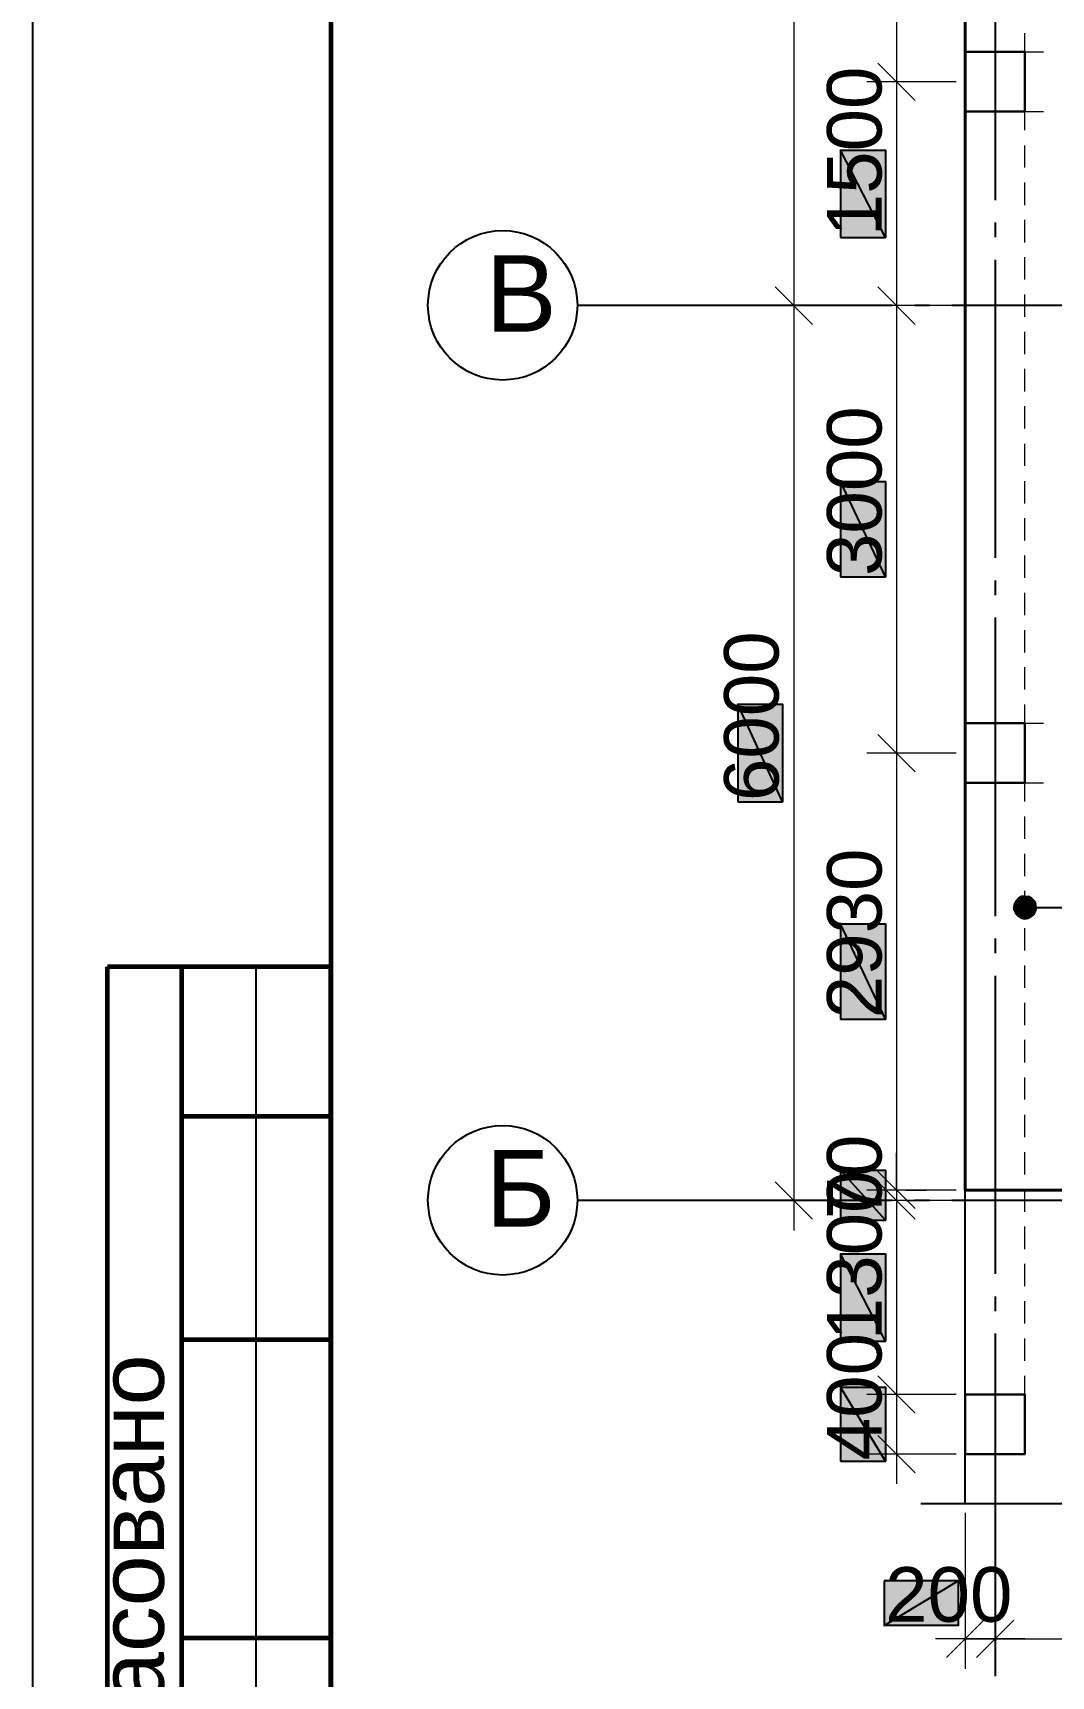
# Model space of a CAD drawing. Extents: x 8 to 21351, y 0 to 420.
# Drawn here: x 13472.2 to 13540.5, y 107.5 to 217.7 of the extents above; entities that cross this region are included whole.
import ezdxf

# ---------------------------------------------------------------- set-up
doc = ezdxf.new("R2010")
doc.units = 0
doc.styles.add('TEYPDFCAD_TEXT', font='arial.ttf')

msp = doc.modelspace()

# ---------------------------------------------------------------- hatches: boundary and pattern name
at = {"true_color": 0xffffff}
h = msp.add_hatch(color=0, dxfattribs=at)
h.paths.add_polyline_path([(13526.34, 203.96), (13529.35, 203.96), (13526.34, 209.83)])
h.paths.add_polyline_path([(13529.35, 203.96), (13526.34, 209.83), (13529.35, 209.83)])
h = msp.add_hatch(color=0, dxfattribs=at)
h.paths.add_polyline_path([(13526.34, 181.21), (13529.35, 181.21), (13526.34, 187.6)])
h.paths.add_polyline_path([(13529.35, 181.21), (13526.34, 187.6), (13529.35, 187.6)])
h = msp.add_hatch(color=0, dxfattribs=at)
h.paths.add_polyline_path([(13519.44, 166.12), (13522.45, 166.12), (13519.44, 172.68)])
h.paths.add_polyline_path([(13522.45, 166.12), (13519.44, 172.68), (13522.45, 172.68)])
h = msp.add_hatch(color=7)
h.paths.add_polyline_path([(13538.47, 159.77), (13538.26, 159.66), (13538.7, 159.05)])
h.paths.add_polyline_path([(13538.26, 159.66), (13538.7, 159.05), (13538.11, 159.49)])
h.paths.add_polyline_path([(13538.7, 159.05), (13538.11, 159.49), (13538, 159.28)])
h = msp.add_hatch(color=7)
h.paths.add_polyline_path([(13539.15, 159.66), (13538.94, 159.77), (13538.7, 159.05)])
h.paths.add_polyline_path([(13538.94, 159.77), (13538.7, 159.05), (13538.7, 159.79)])
h.paths.add_polyline_path([(13538.7, 159.05), (13538.7, 159.79), (13538.47, 159.77)])
h = msp.add_hatch(color=7)
h.paths.add_polyline_path([(13538, 159.28), (13537.96, 159.05), (13538.7, 159.05)])
h.paths.add_polyline_path([(13537.96, 159.05), (13538.7, 159.05), (13538, 158.81)])
h.paths.add_polyline_path([(13538.7, 159.05), (13538, 158.81), (13538.11, 158.6)])
h = msp.add_hatch(color=7)
h.paths.add_polyline_path([(13538.11, 158.6), (13538.26, 158.43), (13538.7, 159.05)])
h.paths.add_polyline_path([(13538.26, 158.43), (13538.7, 159.05), (13538.47, 158.33)])
h.paths.add_polyline_path([(13538.7, 159.05), (13538.47, 158.33), (13538.7, 158.28)])
h = msp.add_hatch(color=7)
h.paths.add_polyline_path([(13539.46, 159.05), (13539.42, 159.28), (13538.7, 159.05)])
h.paths.add_polyline_path([(13539.42, 159.28), (13538.7, 159.05), (13539.32, 159.49)])
h.paths.add_polyline_path([(13538.7, 159.05), (13539.32, 159.49), (13539.15, 159.66)])
h = msp.add_hatch(color=7)
h.paths.add_polyline_path([(13538.7, 158.28), (13538.94, 158.33), (13538.7, 159.05)])
h.paths.add_polyline_path([(13538.94, 158.33), (13538.7, 159.05), (13539.15, 158.43)])
h.paths.add_polyline_path([(13538.7, 159.05), (13539.15, 158.43), (13539.32, 158.6)])
h = msp.add_hatch(color=7)
h.paths.add_polyline_path([(13539.32, 158.6), (13539.42, 158.81), (13538.7, 159.05)])
h.paths.add_polyline_path([(13539.42, 158.81), (13538.7, 159.05), (13539.46, 159.05)])
h = msp.add_hatch(color=0, dxfattribs=at)
h.paths.add_polyline_path([(13526.34, 151.55), (13529.35, 151.55), (13526.34, 157.95)])
h.paths.add_polyline_path([(13529.35, 151.55), (13526.34, 157.95), (13529.35, 157.95)])
h = msp.add_hatch(color=0, dxfattribs=at)
h.paths.add_polyline_path([(13526.34, 138.07), (13529.35, 138.07), (13526.34, 141.44)])
h.paths.add_polyline_path([(13529.35, 138.07), (13526.34, 141.44), (13529.35, 141.44)])
h = msp.add_hatch(color=0, dxfattribs=at)
h.paths.add_polyline_path([(13526.34, 129.96), (13529.35, 129.96), (13526.34, 135.83)])
h.paths.add_polyline_path([(13529.35, 129.96), (13526.34, 135.83), (13529.35, 135.83)])
h = msp.add_hatch(color=0, dxfattribs=at)
h.paths.add_polyline_path([(13526.34, 121.92), (13529.35, 121.92), (13526.34, 126.87)])
h.paths.add_polyline_path([(13529.35, 121.92), (13526.34, 126.87), (13529.35, 126.87)])
h = msp.add_hatch(color=0, dxfattribs=at)
h.paths.add_polyline_path([(13529.26, 113.9), (13529.26, 110.89), (13534.22, 113.9)])
h.paths.add_polyline_path([(13529.26, 110.89), (13534.22, 113.9), (13534.22, 110.89)])

# ---------------------------------------------------------------- linework, layer by layer
at = {"lineweight": 25}
for p, q in [((13472.18, 0.06), (13472.18, 296.97)), ((13534.7, 119.08), (13534.7, 261.41)), ((13536.71, 226.48), (13536.71, 206.48)), ((13536.71, 204.98), (13536.71, 203.98)), ((13536.71, 202.48), (13536.71, 182.48)), ((13513.66, 199.41), (13508.67, 199.41)), ((13529.81, 199.41), (13513.66, 199.41)), ((13532.31, 199.41), (13531.32, 199.41)), ((13553.82, 199.41), (13533.81, 199.41)), ((13536.71, 180.97), (13536.71, 179.98)), ((13536.71, 178.48), (13536.71, 158.47)), ((13536.71, 156.97), (13536.71, 155.98)), ((13487.16, 90.06), (13487.16, 155.07)), ((13536.71, 154.47), (13536.71, 134.47)), ((13513.66, 139.4), (13508.67, 139.4)), ((13529.81, 139.4), (13513.66, 139.4)), ((13532.31, 139.4), (13531.32, 139.4)), ((13553.82, 139.4), (13533.81, 139.4)), ((13536.71, 132.97), (13536.71, 131.97)), ((13536.71, 130.47), (13536.71, 112.5)), ((13536.71, 112.5), (13536.71, 107.51))]:
    msp.add_line(p, q, dxfattribs=at)
at = {"lineweight": 5}
for p, q in [((13523.21, 261.41), (13523.21, 197.4)), ((13521.96, 200.66), (13524.46, 198.14)), ((13523.82, 199.41), (13525.2, 199.41))]:
    msp.add_line(p, q, dxfattribs=at)
at = {"color": 7, "lineweight": 5}
for p, q in [((13530.09, 247.4), (13530.09, 212.41)), ((13538.7, 216.15), (13538.7, 217.66)), ((13530.09, 216.41), (13530.09, 197.4)), ((13538.7, 216.41), (13539.95, 216.41)), ((13528.84, 215.65), (13531.34, 213.15)), ((13531.34, 213.15), (13528.84, 215.65)), ((13538.7, 213.66), (13538.7, 215.16)), ((13534.09, 214.4), (13528.1, 214.4)), ((13534.09, 214.4), (13528.1, 214.4)), ((13538.7, 211.16), (13538.7, 212.66)), ((13538.7, 212.41), (13539.95, 212.41)), ((13538.7, 208.66), (13538.7, 210.14)), ((13538.7, 206.14), (13538.7, 207.65)), ((13538.7, 203.64), (13538.7, 205.15)), ((13538.7, 201.15), (13538.7, 202.65)), ((13524.46, 198.14), (13521.96, 200.66)), ((13523.21, 201.4), (13523.21, 137.39)), ((13528.84, 200.66), (13531.34, 198.14)), ((13531.34, 198.14), (13528.84, 200.66)), ((13530.09, 201.4), (13530.09, 167.41)), ((13538.7, 198.65), (13538.7, 200.15)), ((13523.82, 199.41), (13525.2, 199.41)), ((13534.09, 199.41), (13528.1, 199.41)), ((13534.09, 199.41), (13528.1, 199.41)), ((13538.7, 196.15), (13538.7, 197.65)), ((13538.7, 193.65), (13538.7, 195.16)), ((13538.7, 191.16), (13538.7, 192.66)), ((13538.7, 188.66), (13538.7, 190.14)), ((13538.7, 186.14), (13538.7, 187.64)), ((13538.7, 183.64), (13538.7, 185.14)), ((13538.7, 181.14), (13538.7, 182.65)), ((13538.7, 178.65), (13538.7, 180.15)), ((13538.7, 176.15), (13538.7, 177.65)), ((13538.7, 173.65), (13538.7, 175.15)), ((13538.7, 171.15), (13538.7, 172.66)), ((13530.09, 171.41), (13530.09, 138.09)), ((13538.7, 171.41), (13539.95, 171.41)), ((13528.84, 170.65), (13531.34, 168.15)), ((13531.34, 168.15), (13528.84, 170.65)), ((13538.7, 168.66), (13538.7, 170.16)), ((13534.09, 169.4), (13528.1, 169.4)), ((13534.09, 169.4), (13528.1, 169.4)), ((13538.7, 166.16), (13538.7, 167.64)), ((13538.7, 167.41), (13539.95, 167.41)), ((13538.7, 163.64), (13538.7, 165.14)), ((13538.7, 161.14), (13538.7, 162.64)), ((13538.7, 158.64), (13538.7, 160.15)), ((13538.7, 156.15), (13538.7, 157.65)), ((13538.7, 153.65), (13538.7, 155.15)), ((13538.7, 151.15), (13538.7, 152.65)), ((13538.7, 148.65), (13538.7, 150.16)), ((13538.7, 146.16), (13538.7, 147.64)), ((13538.7, 143.64), (13538.7, 145.14)), ((13530.09, 140.1), (13530.09, 142.6)), ((13538.7, 141.14), (13538.7, 142.64)), ((13528.84, 141.35), (13531.34, 138.85)), ((13528.84, 141.35), (13531.34, 138.85)), ((13530.09, 141.39), (13530.09, 124.4)), ((13521.96, 140.65), (13524.46, 138.15)), ((13534.09, 140.1), (13528.1, 140.1)), ((13531.34, 138.15), (13528.84, 140.65)), ((13531.34, 138.15), (13528.84, 140.65)), ((13530.09, 140.1), (13530.09, 139.4)), ((13530.72, 140.1), (13532.1, 140.1)), ((13538.7, 138.64), (13538.7, 140.14)), ((13527.8, 139.4), (13521.2, 139.4)), ((13534.09, 139.4), (13528.1, 139.4)), ((13530.09, 139.4), (13530.09, 136.91)), ((13530.72, 139.4), (13532.1, 139.4)), ((13538.7, 136.14), (13538.7, 137.65)), ((13538.7, 133.65), (13538.7, 135.15)), ((13538.7, 131.15), (13538.7, 132.65)), ((13538.7, 128.65), (13538.7, 130.15)), ((13530.09, 128.4), (13530.09, 120.4)), ((13528.84, 127.64), (13531.34, 125.14)), ((13531.34, 125.14), (13528.84, 127.64)), ((13538.7, 126.39), (13538.7, 127.64)), ((13534.09, 126.39), (13528.1, 126.39)), ((13534.09, 126.39), (13528.1, 126.39)), ((13528.84, 123.63), (13531.34, 121.14)), ((13534.09, 122.39), (13528.1, 122.39)), ((13534.7, 118.45), (13534.7, 107.99)), ((13536.71, 118.45), (13536.71, 107.99)), ((13536.71, 110.62), (13536.71, 111.99)), ((13535.95, 111.25), (13533.45, 108.75)), ((13537.96, 111.25), (13535.46, 108.75)), ((13535.46, 108.75), (13537.96, 111.25)), ((13538.7, 110), (13532.71, 110)), ((13534.7, 110), (13598.71, 110))]:
    msp.add_line(p, q, dxfattribs=at)
at = {"color": 7, "lineweight": 25}
for p, q in [((13538.7, 159.05), (13559.55, 159.05)), ((13531.72, 119.08), (13534.7, 119.08)), ((13534.7, 119.08), (13575.83, 119.08))]:
    msp.add_line(p, q, dxfattribs=at)
at = {"lineweight": 60}
for p, q in [((13477.17, 90.06), (13477.17, 155.07)), ((13492.16, 155.07), (13477.17, 155.07)), ((13482.17, 90.06), (13482.17, 155.07)), ((13492.16, 5.06), (13492.16, 155.07)), ((13482.17, 145.06), (13492.16, 145.06)), ((13482.17, 130.07), (13492.16, 130.07)), ((13482.17, 110.07), (13492.16, 110.07))]:
    msp.add_line(p, q, dxfattribs=at)
msp.add_lwpolyline([(13492.16, 5.06), (13887.15, 5.06), (13887.15, 292.06), (13492.16, 292.06)], close=True, dxfattribs=at)
at = {"color": 7, "lineweight": 40}
msp.add_lwpolyline([(13598.71, 140.1), (13534.7, 140.1), (13534.7, 245.41), (13598.71, 245.41)], close=True, dxfattribs=at)
at = {"lineweight": 30}
for points in [[(13534.7, 216.41), (13538.7, 216.41), (13538.7, 212.41), (13534.7, 212.41)], [(13534.7, 171.41), (13538.7, 171.41), (13538.7, 167.41), (13534.7, 167.41)], [(13534.7, 126.39), (13538.7, 126.39), (13538.7, 122.39), (13534.7, 122.39)]]:
    msp.add_lwpolyline(points, close=True, dxfattribs=at)
at = {"color": 0, "true_color": 0xffffff}
for points in [[(13526.34, 203.96), (13529.35, 203.96), (13526.34, 209.83)], [(13529.35, 203.96), (13526.34, 209.83), (13529.35, 209.83)], [(13526.34, 181.21), (13529.35, 181.21), (13526.34, 187.6)], [(13529.35, 181.21), (13526.34, 187.6), (13529.35, 187.6)], [(13519.44, 166.12), (13522.45, 166.12), (13519.44, 172.68)], [(13522.45, 166.12), (13519.44, 172.68), (13522.45, 172.68)], [(13526.34, 151.55), (13529.35, 151.55), (13526.34, 157.95)], [(13529.35, 151.55), (13526.34, 157.95), (13529.35, 157.95)], [(13526.34, 138.07), (13529.35, 138.07), (13526.34, 141.44)], [(13529.35, 138.07), (13526.34, 141.44), (13529.35, 141.44)], [(13526.34, 129.96), (13529.35, 129.96), (13526.34, 135.83)], [(13529.35, 129.96), (13526.34, 135.83), (13529.35, 135.83)], [(13526.34, 121.92), (13529.35, 121.92), (13526.34, 126.87)], [(13529.35, 121.92), (13526.34, 126.87), (13529.35, 126.87)], [(13529.26, 113.9), (13529.26, 110.89), (13534.22, 113.9)], [(13529.26, 110.89), (13534.22, 113.9), (13534.22, 110.89)]]:
    msp.add_lwpolyline(points, close=True, dxfattribs=at)
at = {"color": 7}
for points in [[(13538.47, 159.77), (13538.26, 159.66), (13538.7, 159.05)], [(13538.7, 159.05), (13538.7, 159.79), (13538.47, 159.77)], [(13538.94, 159.77), (13538.7, 159.05), (13538.7, 159.79)], [(13539.15, 159.66), (13538.94, 159.77), (13538.7, 159.05)], [(13538, 159.28), (13537.96, 159.05), (13538.7, 159.05)], [(13537.96, 159.05), (13538.7, 159.05), (13538, 158.81)], [(13538.7, 159.05), (13538.11, 159.49), (13538, 159.28)], [(13538.7, 159.05), (13538, 158.81), (13538.11, 158.6)], [(13538.26, 159.66), (13538.7, 159.05), (13538.11, 159.49)], [(13538.11, 158.6), (13538.26, 158.43), (13538.7, 159.05)], [(13538.26, 158.43), (13538.7, 159.05), (13538.47, 158.33)], [(13538.7, 159.05), (13538.47, 158.33), (13538.7, 158.28)], [(13538.7, 159.05), (13539.32, 159.49), (13539.15, 159.66)], [(13539.42, 159.28), (13538.7, 159.05), (13539.32, 159.49)], [(13539.46, 159.05), (13539.42, 159.28), (13538.7, 159.05)], [(13538.7, 158.28), (13538.94, 158.33), (13538.7, 159.05)], [(13538.94, 158.33), (13538.7, 159.05), (13539.15, 158.43)], [(13538.7, 159.05), (13539.15, 158.43), (13539.32, 158.6)], [(13539.32, 158.6), (13539.42, 158.81), (13538.7, 159.05)], [(13539.42, 158.81), (13538.7, 159.05), (13539.46, 159.05)]]:
    msp.add_lwpolyline(points, close=True, dxfattribs=at)
at = {"lineweight": 25}
for centre in [(13503.68, 199.42), (13503.68, 139.41)]:
    msp.add_circle(centre, 5.01, dxfattribs=at)

# ---------------------------------------------------------------- texts
at = {"color": 7, "style": 'TEYPDFCAD_TEXT'}
for s, height, p in [('1500', 3.662, (13529.09, 204.05)), ('3000', 3.662, (13529.09, 181.27)), ('6000', 3.662, (13522.19, 166.18)), ('2930', 3.662, (13529.09, 151.62)), ('70', 3.662, (13529.09, 138.13)), ('1300', 3.662, (13529.09, 130.03)), ('400', 3.662, (13529.09, 121.98)), ('Согласовано', 4.3921, (13480.96, 92.05))]:
    msp.add_text(s, height=height, rotation=90, dxfattribs=at).set_placement(p)
for s, height, p in [('В', 5.13, (13502.53, 197.65)), ('Б', 5.13, (13502.53, 137.65)), ('200', 3.662, (13529.33, 111.15))]:
    msp.add_text(s, height=height, dxfattribs=at).set_placement(p)

doc.saveas('drawing.dxf')
